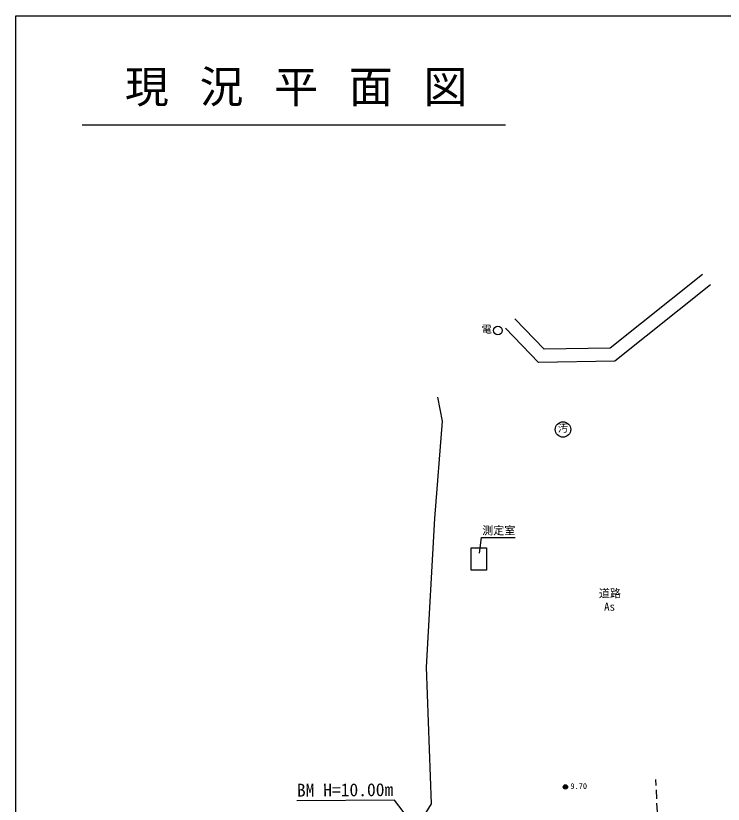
# Model space of a CAD drawing. Units: millimetres on the paper. Extents: x -297 to 277, y -210 to 190.
# Drawn here: x -297 to -135.9, y 10.5 to 190 of the extents above; entities that cross this region are included whole.
import ezdxf
from ezdxf.enums import TextEntityAlignment as Align

# ---------------------------------------------------------------- set-up
doc = ezdxf.new("R2010")
doc.units = ezdxf.units.MM
doc.header["$PDMODE"] = 32
doc.header["$PDSIZE"] = 1
doc.linetypes.add('DASHED2', pattern=[3, 2, -1])
for name, color, linetype in [('0-0_2001', 4, 'Continuous'), ('0-1_2003', 4, 'Continuous'), ('0-2_2004', 4, 'DASHED2')]:
    doc.layers.add(name, color=color, linetype=linetype)
doc.styles.add('ＭＳ ゴシック', font='')
doc.styles.get('ＭＳ ゴシック').set_extended_font_data('MS Gothic')

msp = doc.modelspace()

# ---------------------------------------------------------------- linework, layer by layer
at = {"layer": '0-0_2001'}
msp.add_line((-281.887, 165.146), (-185.456, 165.146), dxfattribs=at)
at = {"layer": '0-0_2001', "color": 2}
msp.add_lwpolyline([(-297, 190), (277, 190), (277, -210), (-297, -210)], close=True, dxfattribs=at)
at = {"layer": '0-0_2001'}
for points in [[(-140.656, 131.132), (-161.651, 114.373), (-176.708, 114.086), (-183.346, 121.001)], [(-138.785, 128.787), (-160.576, 111.393), (-177.963, 111.061), (-185.51, 118.923)], [(-200.957, 103.223), (-199.925, 97.719), (-201.615, 75.585), (-203.551, 41.719), (-202.389, 10.654)]]:
    msp.add_lwpolyline(points, dxfattribs=at)
msp.add_lwpolyline([(-189.786, 63.833), (-193.328, 63.829), (-193.334, 68.893), (-189.792, 68.898)], close=True, dxfattribs=at)
for centre, radius in [((-187.209, 118.358), 1), ((-172.389, 95.829), 1.75)]:
    msp.add_circle(centre, radius, dxfattribs=at)
at = {"layer": '0-1_2003'}
for points in [[(-191.428, 67.677), (-190.958, 71.276), (-183.258, 71.276)], [(-203.551, 41.719), (-202.389, 10.654), (-211.042, -3.393), (-221.469, -14.025), (-229.466, -18.053), (-257.928, -21.822)], [(-205.363, 4.405), (-210.771, 11.425), (-232.971, 11.277)]]:
    msp.add_lwpolyline(points, dxfattribs=at)
at = {"layer": '0-1_2003', "color": 2}
for radius in [0.25, 0.2, 0.15, 0.1, 0.05, 0.02]:
    msp.add_circle((-171.839, 14.467), radius, dxfattribs=at)
msp.add_point((-171.839, 14.467), dxfattribs=at)
at = {"layer": '0-2_2004'}
msp.add_line((-142.262, -168.012), (-151.25, 16.18), dxfattribs=at)

# ---------------------------------------------------------------- texts
at = {"layer": '0-0_2001', "insert": (-272.154, 169.323), "char_height": 7.331, "attachment_point": 7, "style": 'ＭＳ ゴシック'}
msp.add_mtext('\\T1.7;現況平面図', dxfattribs=at)
at = {"layer": '0-1_2003', "color": 3, "style": 'ＭＳ ゴシック'}
for s, height, p in [('電', 1.686, (-190.883, 117.306)), ('As', 1.833, (-163.028, 54.024))]:
    msp.add_text(s, height=height, rotation=0.38, dxfattribs=at).set_placement(p, align=Align.BOTTOM_LEFT)
at = {"layer": '0-1_2003', "style": 'ＭＳ ゴシック'}
for s, height, p in [('汚', 1.686, (-173.552, 94.764)), ('道路', 1.833, (-164.203, 57.051)), ('BM H=10.00m', 2.933, (-232.972, 11.377)), ('9.70', 1.32, (-170.679, 13.593))]:
    msp.add_text(s, height=height, rotation=0.38, dxfattribs=at).set_placement(p, align=Align.BOTTOM_LEFT)
msp.add_text('測定室', height=1.833, dxfattribs=at).set_placement((-190.758, 71.376), align=Align.BOTTOM_LEFT)

doc.saveas('drawing.dxf')
